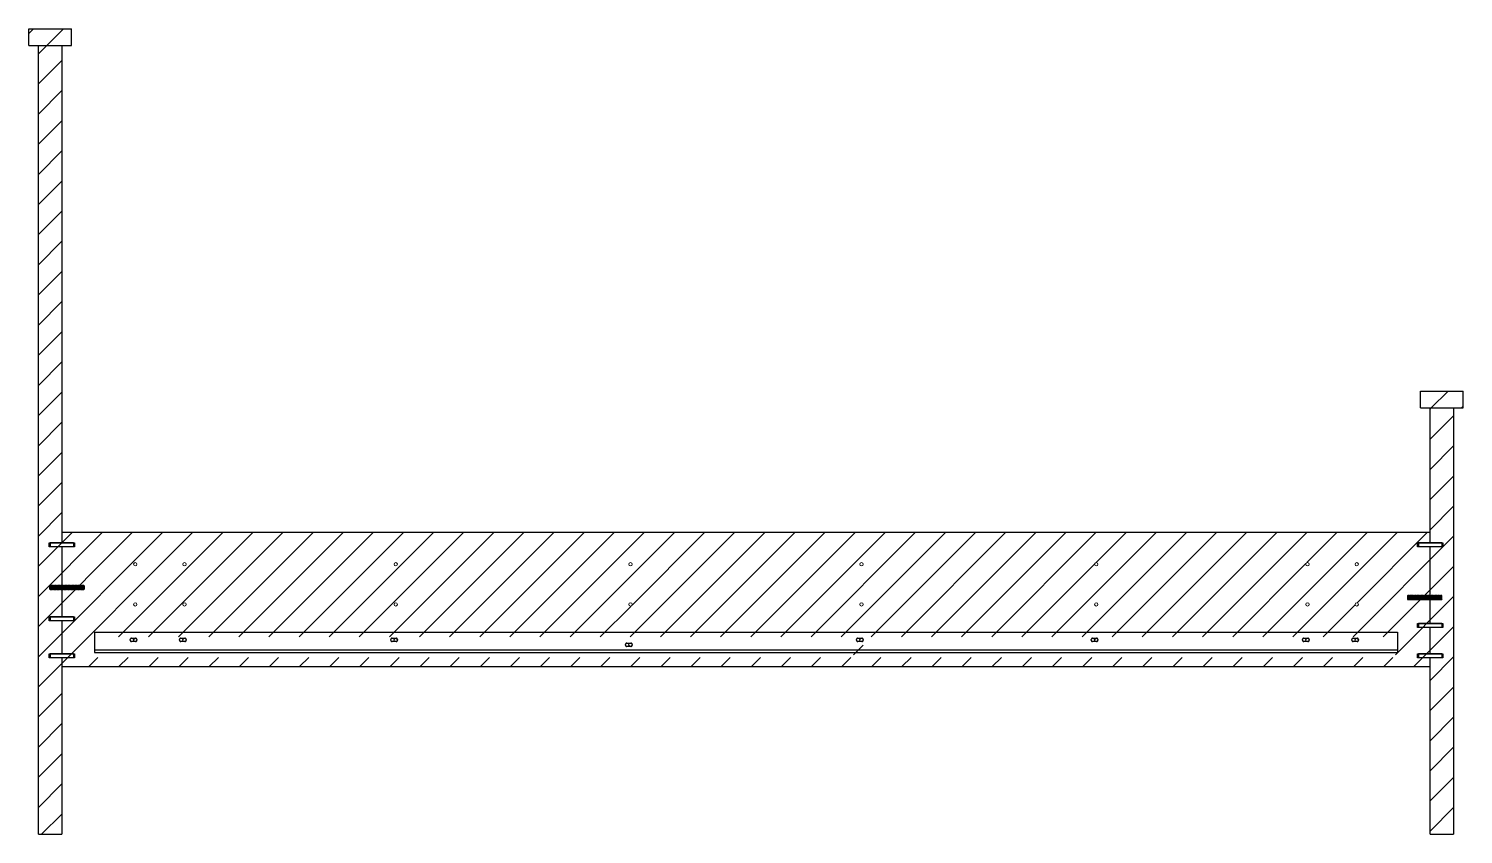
# Model space of a CAD drawing. Header units: millimetres. Extents: x 2629 to 4319, y -221 to 565.
# Drawn here: x 4104.6 to 4318.5, y 406.7 to 526.7 of the extents above; entities that cross this region are included whole.
import ezdxf

# ---------------------------------------------------------------- set-up
doc = ezdxf.new("R2010")
doc.units = ezdxf.units.MM
doc.linetypes.add('DASHED', pattern=[0.75, 0.5, -0.25])
doc.layers.add('giunzioni', color=5, linetype='Continuous')
doc.layers.add('sezionata', color=2, linetype='Continuous', lineweight=18)
doc.layers.add('struttura', color=7, linetype='Continuous', lineweight=30)

msp = doc.modelspace()

# ---------------------------------------------------------------- linework, layer by layer
at = {"layer": 'giunzioni'}
for p, q in [((4107.83, 450.1), (4107.68, 449.95)), ((4107.68, 449.95), (4107.68, 449.65)), ((4107.83, 449.5), (4107.68, 449.65)), ((4107.83, 450.1), (4107.83, 449.5)), ((4111.33, 450.1), (4107.83, 450.1)), ((4111.33, 449.5), (4107.83, 449.5)), ((4111.33, 450.1), (4111.48, 449.95)), ((4111.33, 450.1), (4111.33, 449.5)), ((4111.33, 449.5), (4111.48, 449.65)), ((4111.48, 449.65), (4111.48, 449.95)), ((4311.83, 450.1), (4311.68, 449.95)), ((4311.68, 449.95), (4311.68, 449.65)), ((4311.83, 449.5), (4311.68, 449.65)), ((4311.83, 450.1), (4311.83, 449.5)), ((4315.33, 450.1), (4311.83, 450.1)), ((4315.33, 449.5), (4311.83, 449.5)), ((4315.33, 450.1), (4315.48, 449.95)), ((4315.33, 450.1), (4315.33, 449.5)), ((4315.33, 449.5), (4315.48, 449.65)), ((4315.48, 449.65), (4315.48, 449.95)), ((4107.94, 443.72), (4107.78, 443.19)), ((4108.1, 443.72), (4107.95, 443.19)), ((4108.27, 443.72), (4108.11, 443.19)), ((4108.43, 443.72), (4108.28, 443.19)), ((4108.6, 443.72), (4108.44, 443.19)), ((4108.76, 443.72), (4108.61, 443.19)), ((4108.93, 443.72), (4108.77, 443.19)), ((4109.09, 443.72), (4108.94, 443.19)), ((4109.26, 443.72), (4109.1, 443.19)), ((4109.42, 443.72), (4109.27, 443.19)), ((4109.59, 443.72), (4109.43, 443.19)), ((4109.75, 443.72), (4109.6, 443.19)), ((4109.92, 443.72), (4109.77, 443.19)), ((4110.08, 443.72), (4109.93, 443.19)), ((4110.25, 443.72), (4110.1, 443.19)), ((4110.42, 443.72), (4110.26, 443.19)), ((4110.42, 443.72), (4110.26, 443.19)), ((4110.58, 443.72), (4110.43, 443.19)), ((4110.75, 443.72), (4110.59, 443.19)), ((4110.91, 443.72), (4110.76, 443.19)), ((4111.08, 443.72), (4110.92, 443.19)), ((4111.24, 443.72), (4111.09, 443.19)), ((4111.41, 443.72), (4111.25, 443.19)), ((4111.57, 443.72), (4111.42, 443.19)), ((4111.74, 443.72), (4111.58, 443.19)), ((4111.9, 443.72), (4111.75, 443.19)), ((4112.07, 443.72), (4111.91, 443.19)), ((4112.23, 443.72), (4112.08, 443.19)), ((4112.4, 443.72), (4112.24, 443.19)), ((4112.56, 443.72), (4112.41, 443.19)), ((4112.73, 443.72), (4112.57, 443.19)), ((4112.89, 443.72), (4112.74, 443.19)), ((4310.22, 442.22), (4310.38, 441.69)), ((4310.39, 442.22), (4310.54, 441.69)), ((4310.55, 442.22), (4310.71, 441.69)), ((4310.72, 442.22), (4310.87, 441.69)), ((4310.88, 442.22), (4311.04, 441.69)), ((4311.05, 442.22), (4311.2, 441.69)), ((4311.21, 442.22), (4311.37, 441.69)), ((4311.38, 442.22), (4311.53, 441.69)), ((4311.54, 442.22), (4311.7, 441.69)), ((4311.71, 442.22), (4311.86, 441.69)), ((4311.87, 442.22), (4312.03, 441.69)), ((4312.04, 442.22), (4312.19, 441.69)), ((4312.21, 442.22), (4312.36, 441.69)), ((4312.37, 442.22), (4312.52, 441.69)), ((4312.54, 442.22), (4312.69, 441.69)), ((4312.7, 442.22), (4312.86, 441.69)), ((4312.7, 442.22), (4312.86, 441.69)), ((4312.87, 442.22), (4313.02, 441.69)), ((4313.03, 442.22), (4313.19, 441.69)), ((4313.2, 442.22), (4313.35, 441.69)), ((4313.36, 442.22), (4313.52, 441.69)), ((4313.53, 442.22), (4313.68, 441.69)), ((4313.69, 442.22), (4313.85, 441.69)), ((4313.86, 442.22), (4314.01, 441.69)), ((4314.02, 442.22), (4314.18, 441.69)), ((4314.19, 442.22), (4314.34, 441.69)), ((4314.35, 442.22), (4314.51, 441.69)), ((4314.52, 442.22), (4314.67, 441.69)), ((4314.68, 442.22), (4314.84, 441.69)), ((4314.85, 442.22), (4315, 441.69)), ((4315.01, 442.22), (4315.17, 441.69)), ((4315.18, 442.22), (4315.33, 441.69)), ((4107.83, 439.1), (4107.68, 438.95)), ((4107.68, 438.95), (4107.68, 438.65)), ((4107.83, 438.5), (4107.68, 438.65)), ((4107.83, 439.1), (4107.83, 438.5)), ((4111.33, 439.1), (4107.83, 439.1)), ((4111.33, 438.5), (4107.83, 438.5)), ((4111.33, 439.1), (4111.48, 438.95)), ((4111.33, 439.1), (4111.33, 438.5)), ((4111.33, 438.5), (4111.48, 438.65)), ((4111.48, 438.65), (4111.48, 438.95)), ((4114.43, 436.82, -41.29), (4308.73, 436.82, -41.29)), ((4311.83, 438.1), (4311.68, 437.95)), ((4311.68, 437.95), (4311.68, 437.65)), ((4311.83, 437.5), (4311.68, 437.65)), ((4311.83, 438.1), (4311.83, 437.5)), ((4315.33, 438.1), (4311.83, 438.1)), ((4315.33, 437.5), (4311.83, 437.5)), ((4315.33, 438.1), (4315.48, 437.95)), ((4315.33, 438.1), (4315.33, 437.5)), ((4315.33, 437.5), (4315.48, 437.65)), ((4315.48, 437.65), (4315.48, 437.95)), ((4107.83, 433.6), (4107.68, 433.45)), ((4107.68, 433.45), (4107.68, 433.15)), ((4107.83, 433), (4107.68, 433.15)), ((4107.83, 433.6), (4107.83, 433)), ((4111.33, 433.6), (4107.83, 433.6)), ((4111.33, 433), (4107.83, 433)), ((4111.33, 433.6), (4111.48, 433.45)), ((4111.33, 433.6), (4111.33, 433)), ((4111.33, 433), (4111.48, 433.15)), ((4111.48, 433.15), (4111.48, 433.45)), ((4114.43, 434.16, -41.29), (4308.73, 434.16, -41.29)), ((4114.43, 433.76, -41.29), (4308.73, 433.76, -41.29)), ((4311.83, 433.6), (4311.68, 433.45)), ((4311.68, 433.45), (4311.68, 433.15)), ((4311.83, 433), (4311.68, 433.15)), ((4311.83, 433.6), (4311.83, 433)), ((4315.33, 433.6), (4311.83, 433.6)), ((4315.33, 433), (4311.83, 433)), ((4315.33, 433.6), (4315.48, 433.45)), ((4315.33, 433.6), (4315.33, 433)), ((4315.33, 433), (4315.48, 433.15)), ((4315.48, 433.15), (4315.48, 433.45))]:
    msp.add_line(p, q, dxfattribs=at)
at = {"layer": 'giunzioni', "linetype": 'DASHED', "ltscale": 15}
for p, q in [((4114.43, 436.82, -41.29), (4114.43, 433.76, -41.29)), ((4308.73, 436.82, -41.29), (4308.73, 433.76, -41.29))]:
    msp.add_line(p, q, dxfattribs=at)
at = {"layer": 'giunzioni'}
for points in [[(4107.78, 443.19), (4107.78, 443.72)], [(4112.89, 443.72), (4112.91, 443.72), (4112.91, 443.19)], [(4310.22, 442.22), (4310.21, 442.22), (4310.21, 441.69)], [(4315.33, 441.69), (4315.33, 442.22)]]:
    msp.add_lwpolyline(points, dxfattribs=at)
at = {"layer": 'giunzioni', "linetype": 'DASHED', "ltscale": 15, "elevation": -41.29}
for points in [[(4119.96, 435.9), (4120.56, 435.9, -0.414214), (4120.76, 435.7), (4120.76, 435.6, -0.414214), (4120.56, 435.4), (4119.96, 435.4, -0.414214), (4119.76, 435.6), (4119.76, 435.7, -0.414214)], [(4127.31, 435.9), (4127.91, 435.9, -0.414214), (4128.11, 435.7), (4128.11, 435.6, -0.414214), (4127.91, 435.4), (4127.31, 435.4, -0.414214), (4127.11, 435.6), (4127.11, 435.7, -0.414214)], [(4158.81, 435.9), (4159.41, 435.9, -0.414214), (4159.61, 435.7), (4159.61, 435.6, -0.414214), (4159.41, 435.4), (4158.81, 435.4, -0.414214), (4158.61, 435.6), (4158.61, 435.7, -0.414214)], [(4193.81, 435.18), (4194.41, 435.18, -0.414214), (4194.61, 434.98), (4194.61, 434.88, -0.414214), (4194.41, 434.68), (4193.81, 434.68, -0.414214), (4193.61, 434.88), (4193.61, 434.98, -0.414214)], [(4228.25, 435.9), (4228.85, 435.9, -0.414214), (4229.05, 435.7), (4229.05, 435.6, -0.414214), (4228.85, 435.4), (4228.25, 435.4, -0.414214), (4228.05, 435.6), (4228.05, 435.7, -0.414214)], [(4263.25, 435.9), (4263.85, 435.9, -0.414214), (4264.05, 435.7), (4264.05, 435.6, -0.414214), (4263.85, 435.4), (4263.25, 435.4, -0.414214), (4263.05, 435.6), (4263.05, 435.7, -0.414214)], [(4294.75, 435.9), (4295.35, 435.9, -0.414214), (4295.55, 435.7), (4295.55, 435.6, -0.414214), (4295.35, 435.4), (4294.75, 435.4, -0.414214), (4294.55, 435.6), (4294.55, 435.7, -0.414214)], [(4302.1, 435.9), (4302.7, 435.9, -0.414214), (4302.9, 435.7), (4302.9, 435.6, -0.414214), (4302.7, 435.4), (4302.1, 435.4, -0.414214), (4301.9, 435.6), (4301.9, 435.7, -0.414214)]]:
    msp.add_lwpolyline(points, format="xyb", close=True, dxfattribs=at)
at = {"layer": 'giunzioni'}
for centre in [(4120.51, 435.65, -41.29), (4127.86, 435.65, -41.29), (4159.36, 435.65, -41.29), (4194.36, 434.93, -41.29), (4228.8, 435.65, -41.29), (4263.8, 435.65, -41.29), (4295.3, 435.65, -41.29), (4302.65, 435.65, -41.29)]:
    msp.add_circle(centre, 0.25, dxfattribs=at)
for centre, radius, start, end in [((4107.86, 443.65), 0.105, 42.3743, 137.6257), ((4107.86, 443.27), 0.117, 224.8347, 315.1653), ((4108.02, 443.64), 0.117, 44.8347, 135.1653), ((4108.03, 443.27), 0.117, 224.8347, 315.1653), ((4108.18, 443.64), 0.117, 44.8347, 135.1653), ((4108.2, 443.27), 0.117, 224.8347, 315.1653), ((4108.35, 443.64), 0.117, 44.8347, 135.1653), ((4108.36, 443.27), 0.117, 224.8347, 315.1653), ((4108.51, 443.64), 0.117, 44.8347, 135.1653), ((4108.53, 443.27), 0.117, 224.8347, 315.1653), ((4108.68, 443.64), 0.117, 44.8347, 135.1653), ((4108.69, 443.27), 0.117, 224.8347, 315.1653), ((4108.85, 443.64), 0.117, 44.8347, 135.1653), ((4108.86, 443.27), 0.117, 224.8347, 315.1653), ((4109.01, 443.64), 0.117, 44.8347, 135.1653), ((4109.02, 443.27), 0.117, 224.8347, 315.1653), ((4109.18, 443.64), 0.117, 44.8347, 135.1653), ((4109.19, 443.27), 0.117, 224.8347, 315.1653), ((4109.34, 443.64), 0.117, 44.8347, 135.1653), ((4109.35, 443.27), 0.117, 224.8347, 315.1653), ((4109.51, 443.64), 0.117, 44.8347, 135.1653), ((4109.52, 443.27), 0.117, 224.8347, 315.1653), ((4109.67, 443.64), 0.117, 44.8347, 135.1653), ((4109.68, 443.27), 0.117, 224.8347, 315.1653), ((4109.84, 443.64), 0.117, 44.8347, 135.1653), ((4109.85, 443.27), 0.117, 224.8347, 315.1653), ((4110, 443.64), 0.117, 44.8347, 135.1653), ((4110.01, 443.27), 0.117, 224.8347, 315.1653), ((4110.17, 443.64), 0.117, 44.8347, 135.1653), ((4110.18, 443.27), 0.117, 224.8347, 315.1653), ((4110.33, 443.64), 0.117, 44.8347, 135.1653), ((4110.34, 443.27), 0.117, 224.8347, 315.1653), ((4110.5, 443.64), 0.117, 44.8347, 135.1653), ((4110.51, 443.27), 0.117, 224.8347, 315.1653), ((4110.66, 443.64), 0.117, 44.8347, 135.1653), ((4110.67, 443.27), 0.117, 224.8347, 315.1653), ((4110.83, 443.64), 0.117, 44.8347, 135.1653), ((4110.84, 443.27), 0.117, 224.8347, 315.1653), ((4110.99, 443.64), 0.117, 44.8347, 135.1653), ((4111, 443.27), 0.117, 224.8347, 315.1653), ((4111.16, 443.64), 0.117, 44.8347, 135.1653), ((4111.17, 443.27), 0.117, 224.8347, 315.1653), ((4111.32, 443.64), 0.117, 44.8347, 135.1653), ((4111.34, 443.27), 0.117, 224.8347, 315.1653), ((4111.49, 443.64), 0.117, 44.8347, 135.1653), ((4111.5, 443.27), 0.117, 224.8347, 315.1653), ((4111.66, 443.64), 0.117, 44.8347, 135.1653), ((4111.67, 443.27), 0.117, 224.8347, 315.1653), ((4111.82, 443.64), 0.117, 44.8347, 135.1653), ((4111.83, 443.27), 0.117, 224.8347, 315.1653), ((4111.99, 443.64), 0.117, 44.8347, 135.1653), ((4112, 443.27), 0.117, 224.8347, 315.1653), ((4112.15, 443.64), 0.117, 44.8347, 135.1653), ((4112.16, 443.27), 0.117, 224.8347, 315.1653), ((4112.32, 443.64), 0.117, 44.8347, 135.1653), ((4112.33, 443.27), 0.117, 224.8347, 315.1653), ((4112.48, 443.64), 0.117, 44.8347, 135.1653), ((4112.49, 443.27), 0.117, 224.8347, 315.1653), ((4112.65, 443.64), 0.117, 44.8347, 135.1653), ((4112.66, 443.27), 0.117, 224.8347, 315.1653), ((4112.81, 443.64), 0.117, 44.8347, 135.1653), ((4112.82, 443.27), 0.117, 224.8347, 315.1653), ((4310.29, 441.77), 0.117, 224.8347, 315.1653), ((4310.3, 442.14), 0.117, 44.8347, 135.1653), ((4310.46, 441.77), 0.117, 224.8347, 315.1653), ((4310.47, 442.14), 0.117, 44.8347, 135.1653), ((4310.62, 441.77), 0.117, 224.8347, 315.1653), ((4310.64, 442.14), 0.117, 44.8347, 135.1653), ((4310.79, 441.77), 0.117, 224.8347, 315.1653), ((4310.8, 442.14), 0.117, 44.8347, 135.1653), ((4310.95, 441.77), 0.117, 224.8347, 315.1653), ((4310.97, 442.14), 0.117, 44.8347, 135.1653), ((4311.12, 441.77), 0.117, 224.8347, 315.1653), ((4311.13, 442.14), 0.117, 44.8347, 135.1653), ((4311.29, 441.77), 0.117, 224.8347, 315.1653), ((4311.3, 442.14), 0.117, 44.8347, 135.1653), ((4311.45, 441.77), 0.117, 224.8347, 315.1653), ((4311.46, 442.14), 0.117, 44.8347, 135.1653), ((4311.62, 441.77), 0.117, 224.8347, 315.1653), ((4311.63, 442.14), 0.117, 44.8347, 135.1653), ((4311.78, 441.77), 0.117, 224.8347, 315.1653), ((4311.79, 442.14), 0.117, 44.8347, 135.1653), ((4311.95, 441.77), 0.117, 224.8347, 315.1653), ((4311.96, 442.14), 0.117, 44.8347, 135.1653), ((4312.11, 441.77), 0.117, 224.8347, 315.1653), ((4312.12, 442.14), 0.117, 44.8347, 135.1653), ((4312.28, 441.77), 0.117, 224.8347, 315.1653), ((4312.29, 442.14), 0.117, 44.8347, 135.1653), ((4312.44, 441.77), 0.117, 224.8347, 315.1653), ((4312.45, 442.14), 0.117, 44.8347, 135.1653), ((4312.61, 441.77), 0.117, 224.8347, 315.1653), ((4312.62, 442.14), 0.117, 44.8347, 135.1653), ((4312.77, 441.77), 0.117, 224.8347, 315.1653), ((4312.78, 442.14), 0.117, 44.8347, 135.1653), ((4312.94, 441.77), 0.117, 224.8347, 315.1653), ((4312.95, 442.14), 0.117, 44.8347, 135.1653), ((4313.1, 441.77), 0.117, 224.8347, 315.1653), ((4313.11, 442.14), 0.117, 44.8347, 135.1653), ((4313.27, 441.77), 0.117, 224.8347, 315.1653), ((4313.28, 442.14), 0.117, 44.8347, 135.1653), ((4313.43, 441.77), 0.117, 224.8347, 315.1653), ((4313.44, 442.14), 0.117, 44.8347, 135.1653), ((4313.6, 441.77), 0.117, 224.8347, 315.1653), ((4313.61, 442.14), 0.117, 44.8347, 135.1653), ((4313.76, 441.77), 0.117, 224.8347, 315.1653), ((4313.78, 442.14), 0.117, 44.8347, 135.1653), ((4313.93, 441.77), 0.117, 224.8347, 315.1653), ((4313.94, 442.14), 0.117, 44.8347, 135.1653), ((4314.1, 441.77), 0.117, 224.8347, 315.1653), ((4314.11, 442.14), 0.117, 44.8347, 135.1653), ((4314.26, 441.77), 0.117, 224.8347, 315.1653), ((4314.27, 442.14), 0.117, 44.8347, 135.1653), ((4314.43, 441.77), 0.117, 224.8347, 315.1653), ((4314.44, 442.14), 0.117, 44.8347, 135.1653), ((4314.59, 441.77), 0.117, 224.8347, 315.1653), ((4314.6, 442.14), 0.117, 44.8347, 135.1653), ((4314.76, 441.77), 0.117, 224.8347, 315.1653), ((4314.77, 442.14), 0.117, 44.8347, 135.1653), ((4314.92, 441.77), 0.117, 224.8347, 315.1653), ((4314.93, 442.14), 0.117, 44.8347, 135.1653), ((4315.09, 441.77), 0.117, 224.8347, 315.1653), ((4315.1, 442.14), 0.117, 44.8347, 135.1653), ((4315.25, 441.77), 0.117, 224.8347, 315.1653), ((4315.26, 442.15), 0.105, 42.3743, 137.6257)]:
    msp.add_arc(centre, radius, start, end, dxfattribs=at)
at = {"layer": 'sezionata', "linetype": 'Continuous'}
for p, q in [((4104.63, 526), (4105.33, 526.7)), ((4107.32, 524.2), (4109.82, 526.7)), ((4106.08, 522.96), (4107.32, 524.2)), ((4106.08, 518.47), (4109.58, 521.97)), ((4106.08, 513.98), (4109.58, 517.48)), ((4106.08, 509.49), (4109.58, 512.99)), ((4106.08, 505), (4109.58, 508.5)), ((4106.08, 500.51), (4109.58, 504.01)), ((4106.08, 496.02), (4109.58, 499.52)), ((4106.08, 491.53), (4109.58, 495.03)), ((4106.08, 487.04), (4109.58, 490.54)), ((4106.08, 482.54), (4109.58, 486.04)), ((4106.08, 478.05), (4109.58, 481.55)), ((4106.08, 473.56), (4109.58, 477.06)), ((4106.08, 469.07), (4109.58, 472.57)), ((4313.75, 470.2), (4316.25, 472.7)), ((4313.58, 470.03), (4313.75, 470.2)), ((4313.58, 465.54), (4317.08, 469.04)), ((4318.24, 470.2), (4318.53, 470.49)), ((4106.08, 464.58), (4109.58, 468.08)), ((4313.58, 461.05), (4317.08, 464.55)), ((4106.08, 460.09), (4109.58, 463.59)), ((4313.58, 456.56), (4317.08, 460.06)), ((4106.08, 455.6), (4109.58, 459.1)), ((4106.08, 451.11), (4109.58, 454.61)), ((4313.58, 452.07), (4317.08, 455.57)), ((4106.08, 446.62), (4111.15, 451.7)), ((4106.08, 442.13), (4115.64, 451.7)), ((4106.08, 437.64), (4120.13, 451.7)), ((4106.08, 433.15), (4124.62, 451.7)), ((4106.08, 428.66), (4129.11, 451.7)), ((4118, 436.1), (4133.6, 451.7)), ((4122.49, 436.1), (4138.09, 451.7)), ((4126.98, 436.1), (4142.58, 451.7)), ((4131.47, 436.1), (4147.07, 451.7)), ((4135.96, 436.1), (4151.56, 451.7)), ((4140.45, 436.1), (4156.05, 451.7)), ((4144.94, 436.1), (4160.54, 451.7)), ((4149.43, 436.1), (4165.03, 451.7)), ((4153.92, 436.1), (4169.52, 451.7)), ((4158.41, 436.1), (4174.01, 451.7)), ((4162.9, 436.1), (4178.5, 451.7)), ((4167.39, 436.1), (4182.99, 451.7)), ((4171.88, 436.1), (4187.48, 451.7)), ((4176.37, 436.1), (4191.97, 451.7)), ((4180.86, 436.1), (4196.46, 451.7)), ((4185.35, 436.1), (4200.95, 451.7)), ((4194.33, 436.1), (4209.93, 451.7)), ((4194.59, 440.85), (4205.44, 451.7)), ((4198.82, 436.1), (4214.42, 451.7)), ((4203.31, 436.1), (4218.91, 451.7)), ((4207.8, 436.1), (4223.4, 451.7)), ((4212.29, 436.1), (4227.89, 451.7)), ((4216.78, 436.1), (4232.38, 451.7)), ((4221.28, 436.1), (4236.87, 451.7)), ((4225.77, 436.1), (4241.36, 451.7)), ((4230.26, 436.1), (4245.85, 451.7)), ((4234.75, 436.1), (4250.34, 451.7)), ((4239.24, 436.1), (4254.83, 451.7)), ((4243.73, 436.1), (4259.32, 451.7)), ((4248.22, 436.1), (4263.81, 451.7)), ((4257.2, 436.1), (4272.8, 451.7)), ((4261.69, 436.1), (4277.29, 451.7)), ((4263.79, 447.18), (4268.3, 451.7)), ((4266.18, 436.1), (4281.78, 451.7)), ((4270.67, 436.1), (4286.27, 451.7)), ((4275.16, 436.1), (4290.76, 451.7)), ((4279.65, 436.1), (4295.25, 451.7)), ((4288.63, 436.1), (4304.23, 451.7)), ((4293.12, 436.1), (4308.72, 451.7)), ((4295.21, 447.17), (4299.74, 451.7)), ((4302.69, 441.18), (4313.21, 451.7)), ((4302.1, 436.1), (4317.08, 451.08)), ((4252.71, 436.1), (4263.55, 446.94)), ((4284.14, 436.1), (4295.06, 447.02)), ((4306.59, 436.1), (4317.08, 446.59)), ((4189.84, 436.1), (4194.45, 440.7)), ((4297.61, 436.1), (4302.4, 440.89)), ((4308.42, 433.44), (4317.08, 442.1)), ((4311.17, 431.7), (4317.08, 437.61)), ((4227.6, 433.44), (4229.05, 434.89)), ((4113.6, 431.7), (4114.95, 433.04)), ((4118.09, 431.7), (4119.44, 433.04)), ((4122.58, 431.7), (4123.93, 433.04)), ((4127.07, 431.7), (4128.42, 433.04)), ((4131.56, 431.7), (4132.91, 433.04)), ((4136.05, 431.7), (4137.4, 433.04)), ((4140.54, 431.7), (4141.89, 433.04)), ((4145.03, 431.7), (4146.38, 433.04)), ((4149.52, 431.7), (4150.87, 433.04)), ((4154.01, 431.7), (4155.36, 433.04)), ((4158.5, 431.7), (4159.85, 433.04)), ((4162.99, 431.7), (4164.34, 433.04)), ((4167.48, 431.7), (4168.83, 433.04)), ((4171.97, 431.7), (4173.32, 433.04)), ((4176.46, 431.7), (4177.81, 433.04)), ((4180.95, 431.7), (4182.3, 433.04)), ((4185.44, 431.7), (4186.79, 433.04)), ((4189.93, 431.7), (4191.28, 433.04)), ((4194.42, 431.7), (4195.77, 433.04)), ((4198.91, 431.7), (4200.26, 433.04)), ((4203.4, 431.7), (4204.75, 433.04)), ((4207.89, 431.7), (4209.24, 433.04)), ((4212.38, 431.7), (4213.73, 433.04)), ((4216.87, 431.7), (4218.22, 433.04)), ((4221.36, 431.7), (4222.71, 433.04)), ((4225.85, 431.7), (4227.2, 433.04)), ((4230.34, 431.7), (4231.69, 433.04)), ((4234.83, 431.7), (4236.18, 433.04)), ((4239.32, 431.7), (4240.67, 433.04)), ((4243.81, 431.7), (4245.16, 433.04)), ((4248.3, 431.7), (4249.65, 433.04)), ((4252.8, 431.7), (4254.14, 433.04)), ((4257.29, 431.7), (4258.63, 433.04)), ((4261.78, 431.7), (4263.12, 433.04)), ((4266.27, 431.7), (4267.61, 433.04)), ((4270.76, 431.7), (4272.1, 433.04)), ((4275.25, 431.7), (4276.59, 433.04)), ((4279.74, 431.7), (4281.08, 433.04)), ((4284.23, 431.7), (4285.57, 433.04)), ((4288.72, 431.7), (4290.06, 433.04)), ((4293.21, 431.7), (4294.55, 433.04)), ((4297.7, 431.7), (4299.04, 433.04)), ((4302.19, 431.7), (4303.53, 433.04)), ((4306.68, 431.7), (4308.02, 433.04)), ((4313.58, 429.62), (4317.08, 433.12)), ((4313.58, 425.13), (4317.08, 428.63)), ((4106.08, 424.17), (4109.58, 427.67)), ((4313.58, 420.64), (4317.08, 424.14)), ((4106.08, 419.68), (4109.58, 423.18)), ((4313.58, 416.15), (4317.08, 419.65)), ((4106.08, 415.19), (4109.58, 418.69)), ((4313.58, 411.66), (4317.08, 415.16)), ((4106.08, 410.7), (4109.58, 414.2)), ((4106.56, 406.7), (4109.58, 409.71)), ((4313.58, 407.17), (4317.08, 410.67))]:
    msp.add_line(p, q, dxfattribs=at)
at = {"layer": 'sezionata'}
for p, q in [((4106.08, 524.2), (4109.58, 524.2)), ((4313.58, 470.2), (4317.08, 470.2))]:
    msp.add_line(p, q, dxfattribs=at)
for centre in [(4120.51, 446.93, -41.29), (4127.86, 446.93, -41.29), (4159.36, 446.93, -41.29), (4194.36, 446.93, -41.29), (4228.8, 446.93, -41.29), (4263.8, 446.93, -41.29), (4295.3, 446.93, -41.29), (4302.65, 446.93, -41.29), (4120.51, 440.93, -41.29), (4127.86, 440.93, -41.29), (4159.36, 440.93, -41.29), (4194.36, 440.93, -41.29), (4228.8, 440.93, -41.29), (4263.8, 440.93, -41.29), (4295.3, 440.93, -41.29), (4302.65, 440.93, -41.29)]:
    msp.add_circle(centre, 0.25, dxfattribs=at)
at = {"layer": 'struttura'}
for p, q in [((4104.63, 524.2), (4104.63, 526.7)), ((4111.03, 524.2), (4111.03, 526.7)), ((4104.63, 524.2), (4111.03, 524.2)), ((4312.13, 470.2), (4312.13, 472.7)), ((4318.53, 470.2), (4318.53, 472.7)), ((4312.13, 470.2), (4318.53, 470.2)), ((4109.58, 451.7), (4313.58, 451.7)), ((4109.58, 431.7), (4313.58, 431.7)), ((4106.08, 406.7), (4109.58, 406.7)), ((4313.58, 406.7), (4317.08, 406.7))]:
    msp.add_line(p, q, dxfattribs=at)
for points in [[(4104.63, 526.7), (4111.03, 526.7)], [(4106.08, 406.7), (4106.08, 524.2)], [(4109.58, 524.2), (4109.58, 450.1)], [(4312.13, 472.7), (4318.53, 472.7)], [(4313.58, 450.1), (4313.58, 470.2)], [(4317.08, 470.2), (4317.08, 406.7)], [(4109.58, 449.5), (4109.58, 443.68)], [(4313.58, 438.1), (4313.58, 449.5)], [(4109.58, 443.17), (4109.58, 439.1)], [(4109.58, 438.5), (4109.58, 433.6)], [(4313.58, 433.6), (4313.58, 437.5)], [(4109.58, 433), (4109.58, 406.7)], [(4313.58, 406.7), (4313.58, 433)]]:
    msp.add_lwpolyline(points, dxfattribs=at)
for points in [[(4107.68, 450.1), (4111.48, 450.1), (4111.48, 449.5), (4107.68, 449.5)], [(4311.68, 450.1), (4315.48, 450.1), (4315.48, 449.5), (4311.68, 449.5)], [(4107.68, 439.1), (4111.48, 439.1), (4111.48, 438.5), (4107.68, 438.5)], [(4311.68, 438.1), (4315.48, 438.1), (4315.48, 437.5), (4311.68, 437.5)], [(4107.68, 433.6), (4111.48, 433.6), (4111.48, 433), (4107.68, 433)], [(4311.68, 433.6), (4315.48, 433.6), (4315.48, 433), (4311.68, 433)]]:
    msp.add_lwpolyline(points, close=True, dxfattribs=at)

doc.saveas('drawing.dxf')
